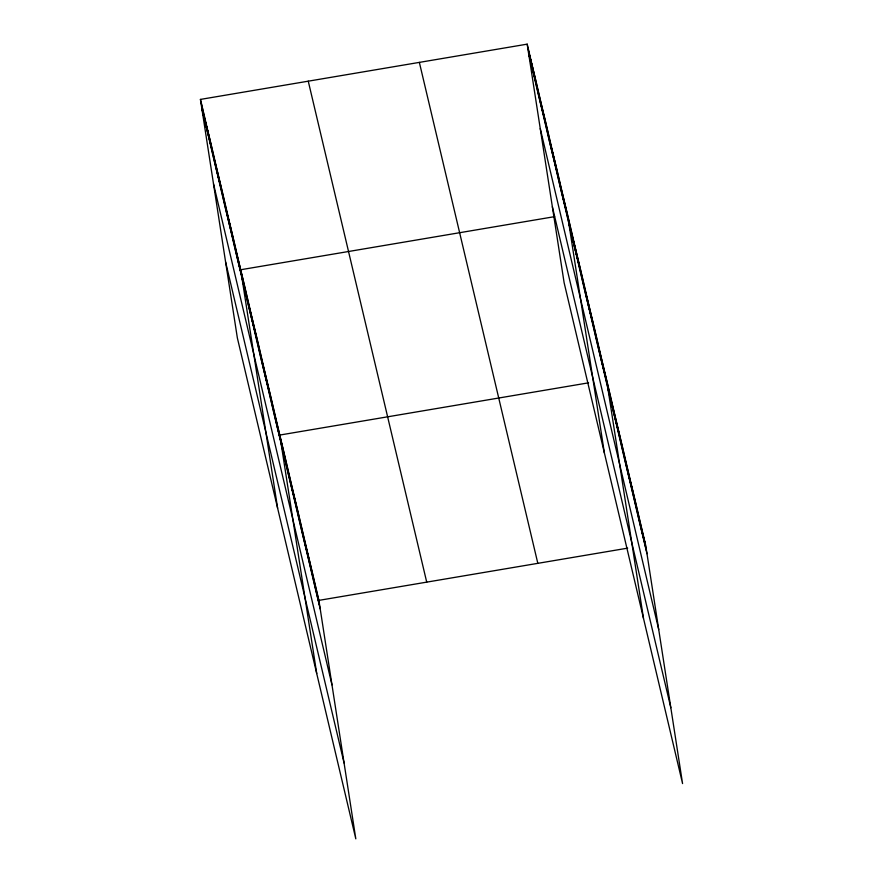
<?xml version="1.0" encoding="UTF-8"?>
<svg xmlns="http://www.w3.org/2000/svg" width="883" height="883" viewBox="0 0 883 883"><rect width="100%" height="100%" fill="white"/><g stroke="black" fill="none" stroke-linecap="round" stroke-linejoin="round"><path stroke-width="1.32" d="M200.43 99.415L318.895 600.374L355.816 838.85L237.35 337.891L200.43 99.415L527.184 44.15L645.65 545.109L682.57 783.585L564.105 282.626L527.184 44.15M554.623 216.644L240.706 269.745L277.626 508.222M588.586 382.825L279.801 435.054L316.721 673.53M318.895 600.374L627.681 548.144M528.52 52.748L646.985 553.707M540.264 128.609L658.729 629.568M552.361 206.765L670.826 707.725M419.359 62.384L537.824 563.343M308.255 81.181L426.721 582.14M201.766 108.013L320.231 608.972M213.509 183.874L331.975 684.833M225.607 262.03L344.072 762.989M644.722 541.169L646.058 549.767M643.795 537.228L645.12 545.837M642.857 533.299L644.193 541.897M641.93 529.359L643.265 537.957M641.003 525.429L642.327 534.027M640.065 521.489L641.4 530.087M639.137 517.548L640.473 526.158M638.21 513.619L639.535 522.217M637.272 509.679L638.608 518.277M636.345 505.749L637.681 514.347M635.418 501.809L636.742 510.407M634.48 497.869L635.815 506.478M633.553 493.939L634.888 502.537M632.625 489.999L633.95 498.597M631.687 486.069L633.023 494.668M630.76 482.129L632.096 490.727M629.833 478.189L631.157 486.787M628.895 474.259L630.23 482.858M627.968 470.319L629.303 478.917M627.04 466.379L628.365 474.988M626.102 462.449L627.438 471.047M625.175 458.509L626.511 467.107M624.248 454.579L625.572 463.178M623.31 450.639L624.645 459.237M622.383 446.699L623.718 455.308M621.455 442.769L622.78 451.368M620.517 438.829L621.853 447.427M619.59 434.9L620.926 443.498M618.663 430.959L619.987 439.557M617.725 427.019L619.06 435.628M616.798 423.089L618.133 431.688M615.87 419.149L617.195 427.747M614.932 415.22L616.268 423.818M614.005 411.279L615.341 419.878M613.078 407.339L614.402 415.937M612.14 403.41L613.475 412.008M611.213 399.469L612.548 408.067M610.285 395.54L611.61 404.138M609.347 391.599L610.683 400.198M608.42 387.659L609.756 396.257M607.493 383.73L608.817 392.328M606.555 379.789L643.475 618.266M605.628 375.849L606.963 384.458M604.7 371.92L606.025 380.518M603.762 367.979L605.098 376.577M602.835 364.05L604.171 372.648M601.908 360.109L603.232 368.708M600.97 356.169L602.305 364.778M600.043 352.24L601.378 360.838M599.115 348.299L600.44 356.898M598.177 344.37L599.513 352.968M597.25 340.43L598.586 349.028M596.323 336.489L597.648 345.098M595.385 332.56L596.72 341.158M594.458 328.619L595.793 337.218M593.531 324.69L594.855 333.288M592.592 320.75L593.928 329.348M591.665 316.809L593.001 325.408M590.738 312.88L592.063 321.478M589.8 308.94L591.135 317.538M588.873 304.999L590.208 313.608M587.946 301.07L589.27 309.668M587.007 297.13L588.343 305.728M586.08 293.2L587.416 301.798M585.153 289.26L586.478 297.858M584.215 285.319L585.55 293.929M583.288 281.39L584.623 289.988M582.361 277.45L583.685 286.048M581.422 273.52L582.758 282.118M580.495 269.58L581.831 278.178M579.568 265.64L580.893 274.249M578.63 261.71L579.965 270.308M577.703 257.77L579.038 266.368M576.776 253.84L578.1 262.439M575.837 249.9L577.173 258.498M574.91 245.96L576.246 254.558M573.983 242.03L575.308 250.629M573.045 238.09L574.38 246.688M572.118 234.161L573.453 242.759M571.191 230.22L572.515 238.818M570.252 226.28L571.588 234.878M569.325 222.35L570.661 230.949M568.398 218.41L569.723 227.008M567.46 214.47L604.38 452.957M566.544 210.607L567.879 219.205M565.639 206.732L566.963 215.331M564.723 202.858L566.047 211.456M563.807 198.995L565.131 207.593M562.89 195.121L564.215 203.719M561.974 191.247L563.299 199.845M561.058 187.373L562.383 195.982M560.142 183.509L561.478 192.108M559.226 179.635L560.562 188.234M558.31 175.761L559.645 184.359M557.394 171.898L558.729 180.496M556.478 168.024L557.813 176.622M555.562 164.15L556.897 172.748M554.645 160.276L555.981 168.885M553.729 156.412L555.065 165.011M552.813 152.538L554.149 161.136M551.897 148.664L553.233 157.262M550.992 144.801L552.317 153.399M550.076 140.927L551.4 149.525M549.16 137.053L550.484 145.651M548.244 133.178L549.568 141.788M547.328 129.315L548.652 137.914M546.411 125.441L547.736 134.039M545.495 121.567L546.831 130.165M544.579 117.704L545.915 126.302M543.663 113.83L544.999 122.428M542.747 109.956L544.083 118.554M541.831 106.081L543.166 114.691M540.915 102.218L542.25 110.817M539.999 98.344L541.334 106.942M539.083 94.47L540.418 103.068M538.166 90.607L539.502 99.205M537.25 86.733L538.586 95.331M536.345 82.859L537.67 91.457M535.429 78.984L536.754 87.594M534.513 75.121L535.838 83.719M533.597 71.247L534.921 79.845M532.681 67.373L534.005 75.971M531.765 63.51L533.089 72.108M530.849 59.636L532.184 68.234M529.932 55.761L531.268 64.36M529.016 51.887L530.352 60.497M528.1 48.024L529.436 56.622M317.968 596.433L319.293 605.032M317.03 592.504L318.366 601.102M316.103 588.564L317.439 597.162M315.176 584.634L316.5 593.233M314.238 580.694L315.573 589.292M313.31 576.754L314.646 585.352M312.383 572.824L313.708 581.422M311.445 568.884L312.781 577.482M310.518 564.943L311.854 573.553M309.591 561.014L310.915 569.612M308.653 557.074L309.988 565.672M307.726 553.144L309.061 561.743M306.798 549.204L308.123 557.802M305.86 545.264L307.196 553.873M304.933 541.334L306.269 549.932M304.006 537.394L305.33 545.992M303.068 533.464L304.403 542.063M302.141 529.524L303.476 538.122M301.213 525.584L302.538 534.193M300.275 521.654L301.611 530.253M299.348 517.714L300.684 526.312M298.421 513.785L299.745 522.383M297.483 509.844L298.818 518.442M296.556 505.904L297.891 514.502M295.628 501.974L296.953 510.573M294.69 498.034L296.026 506.632M293.763 494.094L295.099 502.703M292.836 490.164L294.16 498.763M291.898 486.224L293.233 494.822M290.971 482.295L292.306 490.893M290.043 478.354L291.368 486.952M289.105 474.414L290.441 483.023M288.178 470.484L289.514 479.083M287.251 466.544L288.575 475.142M286.313 462.615L287.648 471.213M285.386 458.674L286.721 467.273M284.458 454.734L285.783 463.343M283.52 450.805L284.856 459.403M282.593 446.864L283.929 455.462M281.666 442.935L282.99 451.533M280.728 438.994L282.063 447.593M278.873 431.125L280.198 439.723M277.935 427.184L279.271 435.783M277.008 423.255L278.344 431.853M276.081 419.315L277.405 427.913M275.143 415.374L276.478 423.972M274.216 411.445L275.551 420.043M273.288 407.505L274.613 416.103M272.35 403.564L273.686 412.173M271.423 399.635L272.759 408.233M270.496 395.694L271.821 404.293M269.558 391.765L270.893 400.363M268.631 387.825L269.966 396.423M267.704 383.884L269.028 392.494M266.765 379.955L268.101 388.553M265.838 376.015L267.174 384.613M264.911 372.085L266.236 380.683M263.973 368.145L265.308 376.743M263.046 364.204L264.381 372.814M262.119 360.275L263.443 368.873M261.18 356.335L262.516 364.933M260.253 352.405L261.589 361.004M259.326 348.465L260.651 357.063M258.399 344.525L259.723 353.123M257.461 340.595L258.796 349.193M256.534 336.655L257.858 345.253M255.606 332.725L256.931 341.324M254.668 328.785L256.004 337.383M253.741 324.845L255.066 333.443M252.814 320.915L254.138 329.514M251.876 316.975L253.211 325.573M250.949 313.035L252.273 321.644M250.021 309.105L251.346 317.703M249.083 305.165L250.419 313.763M248.156 301.235L249.481 309.834M247.229 297.295L248.553 305.893M246.291 293.355L247.626 301.964M245.364 289.425L246.688 298.024M244.436 285.485L245.761 294.083M243.498 281.556L244.834 290.154M242.571 277.615L243.896 286.213M241.644 273.675L242.968 282.284M239.79 265.871L241.125 274.47M238.874 261.997L240.209 270.595M237.957 258.134L239.293 266.732M237.041 254.26L238.377 262.858M236.136 250.386L237.461 258.984M235.22 246.512L236.545 255.121M234.304 242.648L235.629 251.247M233.388 238.774L234.712 247.372M232.472 234.9L233.796 243.498M231.556 231.037L232.88 239.635M230.64 227.163L231.964 235.761M229.723 223.289L231.059 231.887M228.807 219.414L230.143 228.024M227.891 215.551L229.227 224.15M226.975 211.677L228.311 220.275M226.059 207.803L227.395 216.401M225.143 203.94L226.478 212.538M224.227 200.066L225.562 208.664M223.311 196.192L224.646 204.79M222.395 192.317L223.73 200.927M221.478 188.454L222.814 197.052M220.573 184.58L221.898 193.178M219.657 180.706L220.982 189.304M218.741 176.843L220.066 185.441M217.825 172.969L219.15 181.567M216.909 169.094L218.233 177.693M215.993 165.22L217.317 173.83M215.077 161.357L216.412 169.955M214.161 157.483L215.496 166.081M213.244 153.609L214.58 162.207M212.328 149.746L213.664 158.344M211.412 145.872L212.748 154.47M210.496 141.997L211.832 150.596M209.58 138.123L210.916 146.733M208.664 134.26L209.999 142.858M207.748 130.386L209.083 138.984M206.832 126.512L208.167 135.11M205.927 122.649L207.251 131.247M205.011 118.775L206.335 127.373M204.094 114.9L205.419 123.499M203.178 111.026L204.503 119.635M202.262 107.163L203.587 115.761M201.346 103.289L202.671 111.887"/></g></svg>
